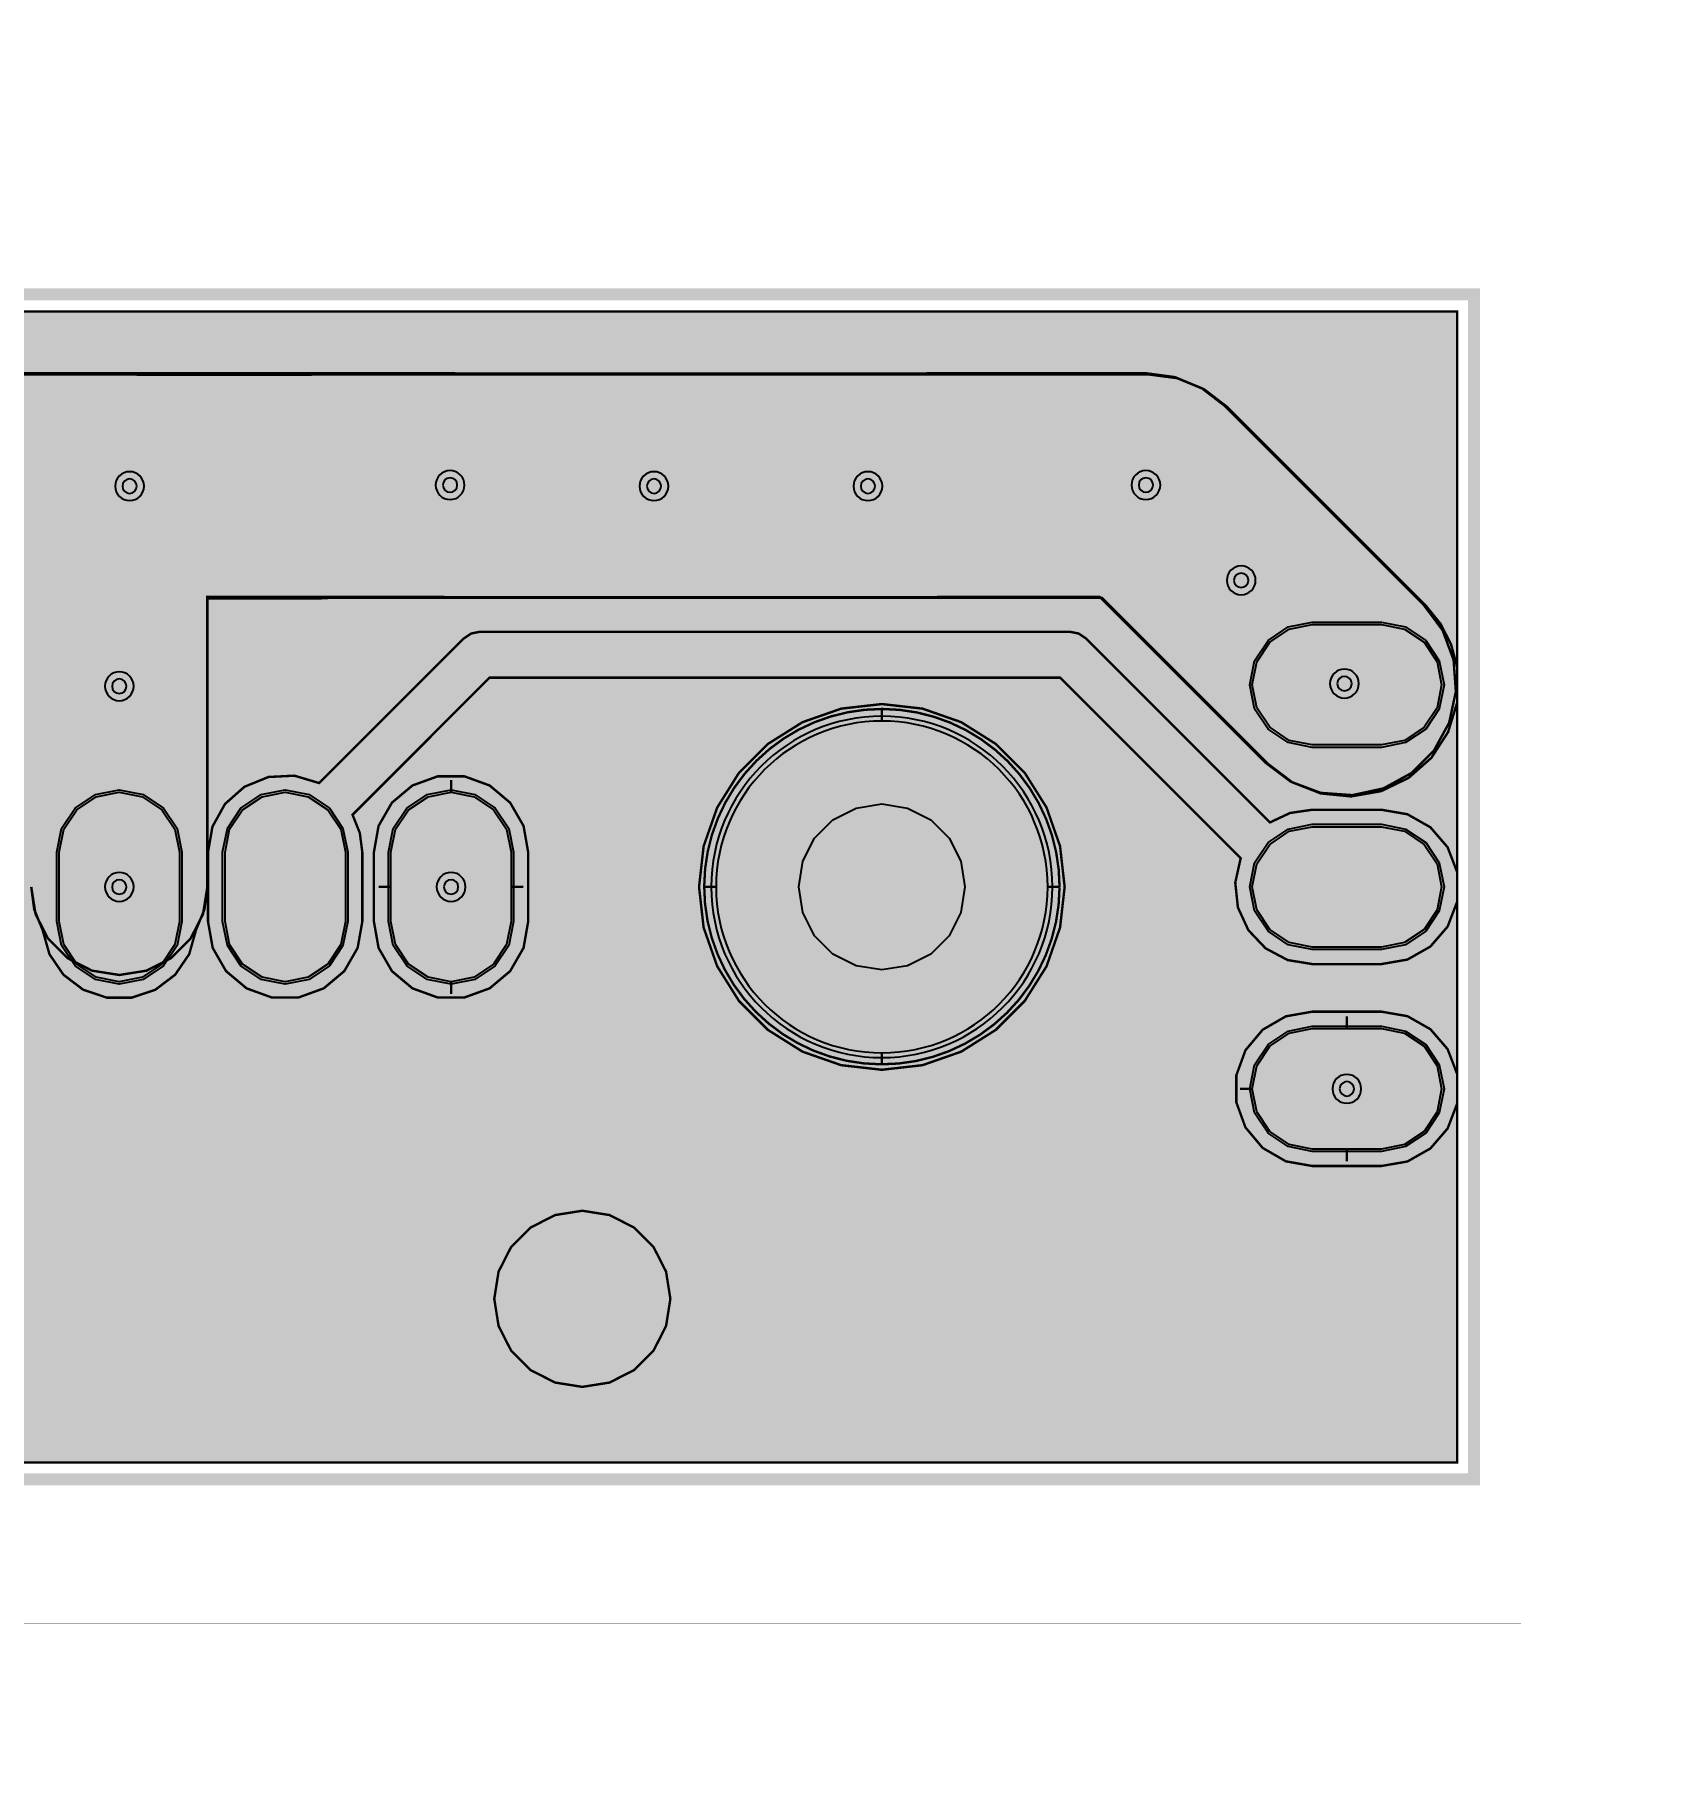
# Model space of a CAD drawing. Header units: millimetres. Extents: x -5 to 304, y -6 to 30.
# Drawn here: x 269.62 to 303.66, y -5.97 to 30.48 of the extents above; entities that cross this region are included whole.
import ezdxf

# ---------------------------------------------------------------- set-up
doc = ezdxf.new("R2010")
doc.units = ezdxf.units.MM
doc.header["$MEASUREMENT"] = 0
for name, color, linetype, true_color in [('Board-Outline-Layer', 7, 'Continuous', 0xff00ff), ('Bottom-Layer', 7, 'Continuous', 0x0000ff), ('Bottom-Paste-Mask-Layer', 7, 'Continuous', 0x800000), ('Bottom-Solder-Mask-Layer', 7, 'Continuous', 0xaa00ff), ('Document-Layer', 7, 'Continuous', 0xffffff), ('Hole-Layer', 7, 'Continuous', 0x222222), ('Mechanical-Layer', 7, 'Continuous', 0xf022f0), ('Multi-Layer', 7, 'Continuous', 0xc0c0c0), ('Top-Layer', 7, 'Continuous', 0xff0000), ('Top-Paste-Mask-Layer', 7, 'Continuous', 0x808080), ('Top-Solder-Mask-Layer', 7, 'Continuous', 0x800080)]:
    doc.layers.add(name, color=color, linetype=linetype, true_color=true_color)

msp = doc.modelspace()

# ---------------------------------------------------------------- hatches: boundary and pattern name
at = {"layer": 'Bottom-Layer'}
for points in [[(299.642, 24.642), (299.642, 0.358), (0.358, 0.358), (0.358, 24.642)], [(170.023, 11.096), (170.486, 10.758), (171.03, 10.577), (171.603, 10.571), (172.151, 10.739), (172.621, 11.066), (172.969, 11.522), (173.162, 12.061), (173.181, 12.634), (173.181, 18.62), (194.611, 18.62), (194.611, 16.637), (194.702, 16.063), (194.966, 15.545), (195.377, 15.134), (195.895, 14.87), (196.469, 14.779), (197.044, 14.87), (197.562, 15.134), (197.973, 15.545), (198.237, 16.063), (198.328, 16.637), (198.328, 18.62), (201.469, 18.62), (201.469, 16.637), (201.56, 16.063), (201.824, 15.545), (202.235, 15.134), (202.753, 14.87), (203.327, 14.779), (203.902, 14.87), (204.42, 15.134), (204.831, 15.545), (205.095, 16.063), (205.186, 16.637), (205.186, 18.62), (226.519, 18.62), (226.519, 12.5), (226.61, 11.926), (226.874, 11.408), (227.285, 10.997), (227.803, 10.733), (228.377, 10.642), (228.952, 10.733), (229.47, 10.997), (229.881, 11.408), (230.145, 11.926), (230.236, 12.5), (230.236, 18.62), (269.547, 18.62), (269.547, 12.5), (269.638, 11.926), (269.902, 11.408), (270.313, 10.997), (270.831, 10.733), (271.406, 10.642), (271.98, 10.733), (272.498, 10.997), (272.909, 11.408), (273.173, 11.926), (273.264, 12.5), (273.264, 18.62), (278.196, 18.62), (278.296, 18.614), (278.395, 18.612), (288.538, 18.612), (288.638, 18.614), (288.738, 18.62), (292.097, 18.62), (295.597, 15.121), (296.134, 14.719), (296.763, 14.484), (297.432, 14.436), (298.088, 14.579), (298.677, 14.901), (299.152, 15.375), (299.474, 15.964), (299.616, 16.62), (299.568, 17.29), (299.334, 17.919), (298.932, 18.456), (294.742, 22.646), (294.253, 23.021), (293.684, 23.256), (293.074, 23.337), (288.547, 23.337), (288.447, 23.335), (288.348, 23.328), (278.586, 23.328), (278.487, 23.335), (278.387, 23.337), (17.308, 23.337), (17.126, 23.358), (16.943, 23.365), (7.739, 23.365), (7.129, 23.285), (6.56, 23.049), (6.072, 22.674), (1.678, 18.281), (1.276, 17.744), (1.041, 17.115), (0.993, 16.445), (1.136, 15.789), (1.458, 15.2), (1.932, 14.726), (2.521, 14.404), (3.177, 14.261), (3.847, 14.309), (4.476, 14.544), (5.013, 14.946), (8.716, 18.649), (16.87, 18.649), (17.052, 18.628), (17.236, 18.62), (26.59, 18.62), (26.59, 12.218), (26.681, 11.644), (26.945, 11.126), (27.356, 10.715), (27.874, 10.451), (28.448, 10.36), (29.022, 10.451), (29.54, 10.715), (29.951, 11.126), (30.215, 11.644), (30.306, 12.218), (30.306, 18.62), (69.643, 18.62), (69.643, 12.41), (69.734, 11.835), (69.998, 11.317), (70.409, 10.906), (70.927, 10.642), (71.501, 10.551), (72.075, 10.642), (72.593, 10.906), (73.004, 11.317), (73.268, 11.835), (73.359, 12.41), (73.359, 18.62), (94.789, 18.62), (94.789, 16.51), (94.88, 15.936), (95.144, 15.418), (95.555, 15.007), (96.073, 14.743), (96.647, 14.652), (97.221, 14.743), (97.739, 15.007), (98.15, 15.418), (98.414, 15.936), (98.505, 16.51), (98.505, 18.62), (101.774, 18.62), (101.774, 16.51), (101.865, 15.936), (102.129, 15.418), (102.54, 15.007), (103.058, 14.743), (103.632, 14.652), (104.206, 14.743), (104.724, 15.007), (105.135, 15.418), (105.399, 15.936), (105.49, 16.51), (105.49, 18.62), (126.748, 18.62), (126.748, 12.5), (126.839, 11.926), (127.103, 11.408), (127.514, 10.997), (128.032, 10.733), (128.606, 10.642), (129.18, 10.733), (129.698, 10.997), (130.11, 11.408), (130.373, 11.926), (130.464, 12.5), (130.464, 18.62), (169.465, 18.62), (169.465, 12.423), (169.529, 11.942), (169.714, 11.494), (170.009, 11.109)], [(283.642, 12.5), (283.739, 11.642), (284.025, 10.826), (284.484, 10.095), (285.095, 9.484), (285.827, 9.024), (286.642, 8.739), (287.501, 8.642), (288.359, 8.739), (289.175, 9.024), (289.906, 9.484), (290.517, 10.095), (290.977, 10.826), (291.262, 11.642), (291.359, 12.5), (291.262, 13.359), (290.977, 14.174), (290.517, 14.906), (289.906, 15.516), (289.175, 15.976), (288.359, 16.261), (287.501, 16.358), (286.642, 16.261), (285.827, 15.976), (285.095, 15.516), (284.484, 14.906), (284.025, 14.174), (283.739, 13.359)], [(284.001, 12.5, 1), (291.001, 12.5, 1)], [(279.32, 3.81), (279.411, 3.236), (279.675, 2.718), (280.086, 2.307), (280.604, 2.043), (281.179, 1.952), (281.753, 2.043), (282.271, 2.307), (282.682, 2.718), (282.946, 3.236), (283.037, 3.81), (282.946, 4.384), (282.682, 4.902), (282.271, 5.313), (281.753, 5.577), (281.179, 5.668), (280.604, 5.577), (280.086, 5.313), (279.675, 4.902), (279.411, 4.384)]]:
    msp.add_hatch(color=256, dxfattribs=at).paths.add_polyline_path(points)
at = {"layer": 'Bottom-Paste-Mask-Layer'}
msp.add_hatch(color=256, dxfattribs=at).paths.add_polyline_path([(284.001, 12.5, 1), (291.001, 12.5, 1)])
at = {"layer": 'Bottom-Solder-Mask-Layer'}
msp.add_hatch(color=256, dxfattribs=at).paths.add_polyline_path([(283.899, 12.5, 1), (291.102, 12.5, 1)])
at = {"layer": 'Hole-Layer'}
msp.add_hatch(color=256, dxfattribs=at).paths.add_polyline_path([(287.498, 10.75), (286.957, 10.836), (286.469, 11.084), (286.082, 11.471), (285.834, 11.959), (285.748, 12.5), (285.834, 13.041), (286.082, 13.529), (286.469, 13.916), (286.957, 14.164), (287.498, 14.25), (287.503, 14.25), (288.044, 14.164), (288.532, 13.916), (288.919, 13.529), (289.167, 13.041), (289.253, 12.5), (289.167, 11.959), (288.919, 11.471), (288.532, 11.084), (288.044, 10.836), (287.503, 10.75)])
at = {"layer": 'Multi-Layer'}
for points in [[(284.001, 12.5, 1), (291.001, 12.5, 1)], [(284.001, 12.5, 1), (291.001, 12.5, 1)], [(284.001, 12.5, 1), (291.001, 12.5, 1)], [(279.679, 3.81, 1), (282.679, 3.81, 1)]]:
    msp.add_hatch(color=256, dxfattribs=at).paths.add_polyline_path(points)
at = {"layer": 'Top-Layer'}
for points in [[(299.642, 12.183), (299.642, 8.557), (299.442, 9.077), (299.079, 9.498), (298.594, 9.773), (298.045, 9.868), (296.585, 9.868), (296.029, 9.77), (295.539, 9.487), (295.175, 9.054), (294.982, 8.523), (294.982, 7.957), (295.175, 7.426), (295.539, 6.993), (296.029, 6.71), (296.585, 6.612), (298.045, 6.612), (298.594, 6.707), (299.079, 6.982), (299.442, 7.403), (299.642, 7.923), (299.642, 0.358), (0.358, 0.358), (0.358, 24.642), (299.642, 24.642), (299.642, 17.147), (299.514, 17.618), (299.291, 18.053), (298.983, 18.433), (294.793, 22.623), (294.305, 22.997), (293.736, 23.233), (293.125, 23.313), (275.617, 23.313), (275.513, 23.311), (275.408, 23.304), (271.832, 23.304), (271.728, 23.311), (271.624, 23.313), (171.577, 23.313), (171.444, 23.309), (171.311, 23.298), (171.192, 23.307), (171.072, 23.31), (120.475, 23.31), (120.416, 23.312), (120.357, 23.313), (17.287, 23.313), (17.22, 23.312), (17.153, 23.309), (17.085, 23.312), (17.018, 23.313), (7.635, 23.313), (7.025, 23.233), (6.456, 22.997), (5.968, 22.623), (1.603, 18.258), (1.2, 17.72), (0.966, 17.091), (0.918, 16.422), (1.061, 15.766), (1.382, 15.177), (1.857, 14.702), (2.446, 14.381), (3.102, 14.238), (3.771, 14.286), (4.4, 14.52), (4.937, 14.923), (8.612, 18.597), (17.018, 18.597), (17.085, 18.598), (17.153, 18.601), (17.22, 18.598), (17.287, 18.597), (26.596, 18.597), (26.596, 13.316), (26.473, 13.856), (26.177, 14.323), (25.741, 14.664), (25.217, 14.839), (22.187, 17.869), (22.03, 17.974), (21.844, 18.011), (9.779, 18.011), (9.593, 17.974), (9.436, 17.869), (5.184, 13.617), (4.841, 13.894), (4.437, 14.069), (4, 14.128), (2.54, 14.128), (1.983, 14.03), (1.493, 13.747), (1.13, 13.314), (0.937, 12.783), (0.937, 12.217), (1.13, 11.686), (1.493, 11.253), (1.983, 10.97), (2.54, 10.872), (4, 10.872), (4.537, 10.963), (5.014, 11.226), (5.378, 11.632), (5.587, 12.135), (5.618, 12.679), (9.98, 17.041), (21.643, 17.041), (24.086, 14.598), (23.689, 14.234), (23.431, 13.761), (23.342, 13.23), (23.342, 11.77), (23.44, 11.213), (23.723, 10.723), (24.156, 10.36), (24.687, 10.167), (25.253, 10.167), (25.784, 10.36), (26.217, 10.723), (26.5, 11.213), (26.598, 11.77), (26.598, 12.083), (26.724, 11.497), (27.029, 10.982), (27.331, 10.591), (27.736, 10.309), (28.207, 10.161), (28.701, 10.161), (29.172, 10.309), (29.577, 10.591), (29.879, 10.982), (30.115, 11.342), (30.262, 11.747), (30.312, 12.175), (30.312, 18.597), (69.687, 18.597), (69.687, 12.5), (69.748, 12.027), (69.927, 11.586), (70.07, 11.081), (70.366, 10.647), (70.785, 10.33), (71.283, 10.163), (71.808, 10.163), (72.305, 10.33), (72.724, 10.647), (73.02, 11.081), (73.163, 11.586), (73.342, 12.027), (73.403, 12.5), (73.403, 18.597), (94.81, 18.597), (94.81, 17.764), (94.495, 17.345), (94.33, 16.848), (94.331, 16.324), (94.499, 15.827), (94.816, 15.41), (95.249, 15.115), (95.753, 14.972), (96.195, 14.793), (96.668, 14.732), (97.14, 14.793), (97.582, 14.972), (98.086, 15.115), (98.519, 15.41), (98.836, 15.827), (99.004, 16.324), (99.005, 16.848), (98.84, 17.345), (98.526, 17.764), (98.526, 18.597), (101.651, 18.597), (101.651, 17.764), (101.336, 17.345), (101.171, 16.848), (101.172, 16.324), (101.34, 15.827), (101.657, 15.41), (102.09, 15.115), (102.594, 14.972), (103.036, 14.793), (103.509, 14.732), (103.981, 14.793), (104.423, 14.972), (104.927, 15.115), (105.36, 15.41), (105.677, 15.827), (105.845, 16.324), (105.846, 16.848), (105.681, 17.345), (105.367, 17.764), (105.367, 18.597), (120.242, 18.597), (120.301, 18.595), (120.36, 18.594), (126.748, 18.594), (126.748, 13.316), (126.631, 13.841), (126.35, 14.299), (125.935, 14.641), (125.431, 14.829), (122.39, 17.869), (122.233, 17.974), (122.047, 18.011), (110.49, 18.011), (110.305, 17.974), (110.147, 17.869), (105.627, 13.349), (105.264, 13.765), (104.782, 14.035), (104.238, 14.128), (102.778, 14.128), (102.271, 14.047), (101.814, 13.812), (101.453, 13.446), (101.224, 12.985), (98.951, 12.985), (98.723, 13.446), (98.362, 13.812), (97.905, 14.047), (97.397, 14.128), (95.937, 14.128), (95.446, 14.052), (95, 13.831), (94.642, 13.486), (90.259, 17.869), (90.102, 17.974), (89.916, 18.011), (78.105, 18.011), (77.92, 17.974), (77.762, 17.869), (74.718, 14.825), (74.202, 14.622), (73.784, 14.259), (73.512, 13.776), (73.418, 13.23), (73.418, 11.77), (73.516, 11.213), (73.799, 10.723), (74.232, 10.36), (74.763, 10.167), (75.329, 10.167), (75.86, 10.36), (76.293, 10.723), (76.576, 11.213), (76.674, 11.77), (76.674, 13.23), (76.58, 13.777), (76.307, 14.26), (75.889, 14.623), (78.306, 17.041), (89.715, 17.041), (94.31, 12.446), (94.403, 11.956), (94.639, 11.517), (94.998, 11.17), (95.444, 10.948), (95.937, 10.872), (97.397, 10.872), (97.905, 10.953), (98.362, 11.188), (98.723, 11.555), (98.951, 12.015), (101.224, 12.015), (101.453, 11.555), (101.814, 11.188), (102.271, 10.953), (102.778, 10.872), (104.238, 10.872), (104.787, 10.967), (105.272, 11.242), (105.636, 11.665), (105.836, 12.185), (110.691, 17.041), (121.846, 17.041), (124.27, 14.617), (123.856, 14.254), (123.587, 13.773), (123.494, 13.23), (123.494, 11.77), (123.592, 11.213), (123.875, 10.723), (124.308, 10.36), (124.84, 10.167), (125.405, 10.167), (125.936, 10.36), (126.369, 10.723), (126.652, 11.213), (126.75, 11.77), (126.75, 12.408), (126.821, 11.983), (126.989, 11.586), (127.131, 11.081), (127.427, 10.647), (127.846, 10.33), (128.344, 10.163), (128.869, 10.163), (129.366, 10.33), (129.785, 10.647), (130.081, 11.081), (130.224, 11.586), (130.403, 12.027), (130.464, 12.5), (130.464, 18.594), (169.465, 18.594), (169.465, 16.595), (169.46, 16.514), (169.458, 16.433), (169.458, 12.5), (169.519, 12.027), (169.699, 11.586), (169.841, 11.081), (170.137, 10.647), (170.556, 10.33), (171.054, 10.163), (171.579, 10.163), (172.077, 10.33), (172.495, 10.647), (172.791, 11.081), (172.934, 11.586), (173.113, 12.027), (173.174, 12.5), (173.174, 16.279), (173.18, 16.359), (173.181, 16.44), (173.181, 18.597), (194.687, 18.597), (194.687, 17.843), (194.333, 17.434), (194.134, 16.931), (194.11, 16.391), (194.264, 15.873), (194.58, 15.433), (195.022, 15.122), (195.542, 14.972), (195.983, 14.793), (196.456, 14.732), (196.928, 14.793), (197.37, 14.972), (197.858, 15.107), (198.281, 15.385), (198.598, 15.779), (198.778, 16.251), (198.805, 16.757), (198.676, 17.246), (198.403, 17.672), (198.403, 18.597), (201.439, 18.597), (201.439, 17.764), (201.124, 17.345), (200.959, 16.848), (200.961, 16.324), (201.129, 15.827), (201.445, 15.41), (201.878, 15.115), (202.383, 14.972), (202.824, 14.793), (203.297, 14.732), (203.77, 14.793), (204.211, 14.972), (204.715, 15.115), (205.148, 15.41), (205.465, 15.827), (205.633, 16.324), (205.635, 16.848), (205.469, 17.345), (205.155, 17.764), (205.155, 18.597), (226.519, 18.597), (226.519, 13.316), (226.416, 13.808), (226.167, 14.244), (225.797, 14.584), (225.342, 14.795), (224.843, 14.857), (221.831, 17.869), (221.674, 17.974), (221.488, 18.011), (210.439, 18.011), (210.254, 17.974), (210.096, 17.869), (205.473, 13.246), (205.218, 13.61), (204.874, 13.89), (204.466, 14.068), (204.026, 14.128), (202.566, 14.128), (202.059, 14.047), (201.602, 13.812), (201.241, 13.446), (201.012, 12.985), (198.74, 12.985), (198.511, 13.446), (198.15, 13.812), (197.693, 14.047), (197.185, 14.128), (195.725, 14.128), (195.184, 14.035), (194.704, 13.768), (194.34, 13.356), (189.827, 17.869), (189.67, 17.974), (189.484, 18.011), (178.054, 18.011), (177.869, 17.974), (177.711, 17.869), (174.696, 14.854), (174.223, 14.746), (173.802, 14.503), (173.472, 14.147), (173.262, 13.71), (173.189, 13.23), (173.189, 11.77), (173.287, 11.213), (173.57, 10.723), (174.003, 10.36), (174.535, 10.167), (175.1, 10.167), (175.631, 10.36), (176.065, 10.723), (176.347, 11.213), (176.445, 11.77), (176.445, 13.23), (176.365, 13.736), (176.131, 14.192), (175.767, 14.553), (178.255, 17.041), (189.283, 17.041), (194.125, 12.199), (194.322, 11.674), (194.686, 11.247), (195.173, 10.968), (195.725, 10.872), (197.185, 10.872), (197.693, 10.953), (198.15, 11.188), (198.511, 11.555), (198.74, 12.015), (201.012, 12.015), (201.241, 11.555), (201.602, 11.188), (202.059, 10.953), (202.566, 10.872), (204.026, 10.872), (204.542, 10.956), (205.005, 11.199), (205.367, 11.576), (205.591, 12.048), (205.679, 12.094), (205.756, 12.157), (210.64, 17.041), (221.287, 17.041), (223.849, 14.479), (223.534, 14.126), (223.334, 13.698), (223.265, 13.23), (223.265, 11.77), (223.363, 11.213), (223.646, 10.723), (224.079, 10.36), (224.611, 10.167), (225.176, 10.167), (225.708, 10.36), (226.141, 10.723), (226.423, 11.213), (226.522, 11.77), (226.522, 12.408), (226.593, 11.983), (226.76, 11.586), (226.902, 11.081), (227.199, 10.647), (227.617, 10.33), (228.115, 10.163), (228.64, 10.163), (229.138, 10.33), (229.556, 10.647), (229.852, 11.081), (229.995, 11.586), (230.174, 12.027), (230.236, 12.5), (230.236, 18.597), (269.547, 18.597), (269.547, 12.5), (269.609, 12.027), (269.788, 11.586), (269.931, 11.081), (270.227, 10.647), (270.645, 10.33), (271.143, 10.163), (271.668, 10.163), (272.166, 10.33), (272.584, 10.647), (272.881, 11.081), (273.023, 11.586), (273.203, 12.027), (273.264, 12.5), (273.264, 18.588), (275.617, 18.588), (275.722, 18.59), (275.826, 18.597), (292.149, 18.597), (295.648, 15.098), (296.162, 14.708), (296.762, 14.473), (297.403, 14.409), (298.038, 14.52), (298.619, 14.8), (299.102, 15.226), (299.452, 15.767), (299.642, 16.383), (299.642, 12.817), (299.442, 13.337), (299.079, 13.758), (298.594, 14.033), (298.045, 14.128), (296.585, 14.128), (296.118, 14.06), (295.691, 13.86), (291.809, 17.742), (291.651, 17.847), (291.466, 17.884), (279.02, 17.884), (278.834, 17.847), (278.677, 17.742), (275.625, 14.691), (275.1, 14.847), (274.553, 14.819), (274.046, 14.612), (273.636, 14.249), (273.371, 13.77), (273.278, 13.23), (273.278, 11.77), (273.377, 11.213), (273.659, 10.723), (274.092, 10.36), (274.624, 10.167), (275.189, 10.167), (275.721, 10.36), (276.154, 10.723), (276.436, 11.213), (276.535, 11.77), (276.535, 13.23), (276.482, 13.639), (276.329, 14.022), (279.221, 16.914), (291.265, 16.914), (295.074, 13.105), (294.96, 12.59), (295.016, 12.066), (295.237, 11.587), (295.6, 11.204), (296.065, 10.957), (296.585, 10.872), (298.045, 10.872), (298.594, 10.967), (299.079, 11.242), (299.442, 11.663)], [(296.585, 15.495), (296.099, 15.592), (295.687, 15.867), (295.412, 16.279), (295.315, 16.765), (295.412, 17.251), (295.687, 17.663), (296.099, 17.938), (296.585, 18.035), (298.045, 18.035), (298.531, 17.938), (298.944, 17.663), (299.219, 17.251), (299.315, 16.765), (299.219, 16.279), (298.944, 15.867), (298.531, 15.592), (298.045, 15.495)], [(283.642, 12.5), (283.739, 11.642), (284.025, 10.826), (284.484, 10.095), (285.095, 9.484), (285.827, 9.024), (286.642, 8.739), (287.501, 8.642), (288.359, 8.739), (289.175, 9.024), (289.906, 9.484), (290.517, 10.095), (290.977, 10.826), (291.262, 11.642), (291.359, 12.5), (291.262, 13.359), (290.977, 14.174), (290.517, 14.906), (289.906, 15.516), (289.175, 15.976), (288.359, 16.261), (287.501, 16.358), (286.642, 16.261), (285.827, 15.976), (285.095, 15.516), (284.484, 14.906), (284.025, 14.174), (283.739, 13.359)], [(284.001, 12.5, 1), (291.001, 12.5, 1)], [(276.779, 13.23), (276.779, 11.77), (276.878, 11.213), (277.16, 10.723), (277.593, 10.36), (278.125, 10.167), (278.69, 10.167), (279.222, 10.36), (279.655, 10.723), (279.938, 11.213), (280.036, 11.77), (280.036, 13.23), (279.938, 13.787), (279.655, 14.277), (279.222, 14.64), (278.69, 14.833), (278.125, 14.833), (277.593, 14.64), (277.16, 14.277), (276.878, 13.787)], [(272.676, 11.77), (272.579, 11.284), (272.304, 10.872), (271.892, 10.597), (271.406, 10.5), (270.92, 10.597), (270.508, 10.872), (270.232, 11.284), (270.136, 11.77), (270.136, 13.23), (270.232, 13.716), (270.508, 14.128), (270.92, 14.403), (271.406, 14.5), (271.892, 14.403), (272.304, 14.128), (272.579, 13.716), (272.676, 13.23)], [(276.177, 11.77), (276.08, 11.284), (275.805, 10.872), (275.393, 10.597), (274.907, 10.5), (274.421, 10.597), (274.009, 10.872), (273.733, 11.284), (273.637, 11.77), (273.637, 13.23), (273.733, 13.716), (274.009, 14.128), (274.421, 14.403), (274.907, 14.5), (275.393, 14.403), (275.805, 14.128), (276.08, 13.716), (276.177, 13.23)], [(279.678, 11.77), (279.581, 11.284), (279.306, 10.872), (278.894, 10.597), (278.408, 10.5), (277.922, 10.597), (277.51, 10.872), (277.234, 11.284), (277.138, 11.77), (277.138, 13.23), (277.234, 13.716), (277.51, 14.128), (277.922, 14.403), (278.408, 14.5), (278.894, 14.403), (279.306, 14.128), (279.581, 13.716), (279.678, 13.23)], [(296.585, 11.23), (296.099, 11.327), (295.687, 11.602), (295.412, 12.014), (295.315, 12.5), (295.412, 12.986), (295.687, 13.398), (296.099, 13.673), (296.585, 13.77), (298.045, 13.77), (298.531, 13.673), (298.944, 13.398), (299.219, 12.986), (299.315, 12.5), (299.219, 12.014), (298.944, 11.602), (298.531, 11.327), (298.045, 11.23)], [(296.585, 6.97), (296.099, 7.067), (295.687, 7.342), (295.412, 7.754), (295.315, 8.24), (295.412, 8.726), (295.687, 9.138), (296.099, 9.413), (296.585, 9.51), (298.045, 9.51), (298.531, 9.413), (298.944, 9.138), (299.219, 8.726), (299.315, 8.24), (299.219, 7.754), (298.944, 7.342), (298.531, 7.067), (298.045, 6.97)], [(279.32, 3.81), (279.411, 3.236), (279.675, 2.718), (280.086, 2.307), (280.604, 2.043), (281.179, 1.952), (281.753, 2.043), (282.271, 2.307), (282.682, 2.718), (282.946, 3.236), (283.037, 3.81), (282.946, 4.384), (282.682, 4.902), (282.271, 5.313), (281.753, 5.577), (281.179, 5.668), (280.604, 5.577), (280.086, 5.313), (279.675, 4.902), (279.411, 4.384)]]:
    msp.add_hatch(color=256, dxfattribs=at).paths.add_polyline_path(points)
at = {"layer": 'Top-Paste-Mask-Layer'}
for points in [[(296.585, 15.495), (296.099, 15.592), (295.687, 15.867), (295.412, 16.279), (295.315, 16.765), (295.412, 17.251), (295.687, 17.663), (296.099, 17.938), (296.585, 18.035), (298.045, 18.035), (298.531, 17.938), (298.944, 17.663), (299.219, 17.251), (299.315, 16.765), (299.219, 16.279), (298.944, 15.867), (298.531, 15.592), (298.045, 15.495)], [(284.001, 12.5, 1), (291.001, 12.5, 1)], [(272.676, 11.77), (272.579, 11.284), (272.304, 10.872), (271.892, 10.597), (271.406, 10.5), (270.92, 10.597), (270.508, 10.872), (270.232, 11.284), (270.136, 11.77), (270.136, 13.23), (270.232, 13.716), (270.508, 14.128), (270.92, 14.403), (271.406, 14.5), (271.892, 14.403), (272.304, 14.128), (272.579, 13.716), (272.676, 13.23)], [(276.177, 11.77), (276.08, 11.284), (275.805, 10.872), (275.393, 10.597), (274.907, 10.5), (274.421, 10.597), (274.009, 10.872), (273.733, 11.284), (273.637, 11.77), (273.637, 13.23), (273.733, 13.716), (274.009, 14.128), (274.421, 14.403), (274.907, 14.5), (275.393, 14.403), (275.805, 14.128), (276.08, 13.716), (276.177, 13.23)], [(279.678, 11.77), (279.581, 11.284), (279.306, 10.872), (278.894, 10.597), (278.408, 10.5), (277.922, 10.597), (277.51, 10.872), (277.234, 11.284), (277.138, 11.77), (277.138, 13.23), (277.234, 13.716), (277.51, 14.128), (277.922, 14.403), (278.408, 14.5), (278.894, 14.403), (279.306, 14.128), (279.581, 13.716), (279.678, 13.23)], [(296.585, 11.23), (296.099, 11.327), (295.687, 11.602), (295.412, 12.014), (295.315, 12.5), (295.412, 12.986), (295.687, 13.398), (296.099, 13.673), (296.585, 13.77), (298.045, 13.77), (298.531, 13.673), (298.944, 13.398), (299.219, 12.986), (299.315, 12.5), (299.219, 12.014), (298.944, 11.602), (298.531, 11.327), (298.045, 11.23)], [(296.585, 6.97), (296.099, 7.067), (295.687, 7.342), (295.412, 7.754), (295.315, 8.24), (295.412, 8.726), (295.687, 9.138), (296.099, 9.413), (296.585, 9.51), (298.045, 9.51), (298.531, 9.413), (298.944, 9.138), (299.219, 8.726), (299.315, 8.24), (299.219, 7.754), (298.944, 7.342), (298.531, 7.067), (298.045, 6.97)]]:
    msp.add_hatch(color=256, dxfattribs=at).paths.add_polyline_path(points)
at = {"layer": 'Top-Solder-Mask-Layer'}
for points in [[(296.585, 15.444), (296.08, 15.545), (295.652, 15.831), (295.365, 16.26), (295.265, 16.765), (295.365, 17.27), (295.652, 17.699), (296.08, 17.985), (296.585, 18.086), (298.045, 18.086), (298.551, 17.985), (298.979, 17.699), (299.266, 17.27), (299.366, 16.765), (299.266, 16.26), (298.979, 15.831), (298.551, 15.545), (298.045, 15.444)], [(283.899, 12.5, 1), (291.102, 12.5, 1)], [(272.726, 11.77), (272.626, 11.265), (272.339, 10.836), (271.911, 10.55), (271.406, 10.449), (270.9, 10.55), (270.472, 10.836), (270.185, 11.265), (270.085, 11.77), (270.085, 13.23), (270.185, 13.735), (270.472, 14.164), (270.9, 14.45), (271.406, 14.551), (271.911, 14.45), (272.339, 14.164), (272.626, 13.735), (272.726, 13.23)], [(276.227, 11.77), (276.127, 11.265), (275.84, 10.836), (275.412, 10.55), (274.907, 10.449), (274.401, 10.55), (273.973, 10.836), (273.686, 11.265), (273.586, 11.77), (273.586, 13.23), (273.686, 13.735), (273.973, 14.164), (274.401, 14.45), (274.907, 14.551), (275.412, 14.45), (275.84, 14.164), (276.127, 13.735), (276.227, 13.23)], [(279.728, 11.77), (279.628, 11.265), (279.342, 10.836), (278.913, 10.55), (278.408, 10.449), (277.902, 10.55), (277.474, 10.836), (277.187, 11.265), (277.087, 11.77), (277.087, 13.23), (277.187, 13.735), (277.474, 14.164), (277.902, 14.45), (278.408, 14.551), (278.913, 14.45), (279.342, 14.164), (279.628, 13.735), (279.728, 13.23)], [(296.585, 11.179), (296.08, 11.28), (295.652, 11.566), (295.365, 11.995), (295.265, 12.5), (295.365, 13.005), (295.652, 13.434), (296.08, 13.72), (296.585, 13.821), (298.045, 13.821), (298.551, 13.72), (298.979, 13.434), (299.266, 13.005), (299.366, 12.5), (299.266, 11.995), (298.979, 11.566), (298.551, 11.28), (298.045, 11.179)], [(296.585, 6.919), (296.08, 7.02), (295.652, 7.306), (295.365, 7.735), (295.265, 8.24), (295.365, 8.745), (295.652, 9.174), (296.08, 9.46), (296.585, 9.561), (298.045, 9.561), (298.551, 9.46), (298.979, 9.174), (299.266, 8.745), (299.366, 8.24), (299.266, 7.735), (298.979, 7.306), (298.551, 7.02), (298.045, 6.919)]]:
    msp.add_hatch(color=256, dxfattribs=at).paths.add_polyline_path(points)

# ---------------------------------------------------------------- linework, layer by layer
at = {"layer": 'Board-Outline-Layer', "const_width": 0.254}
msp.add_lwpolyline([(0, 0), (0, 25), (300.001, 25), (300.001, 0)], close=True, dxfattribs=at)
at = {"layer": 'Bottom-Layer'}
for points, const_width in [([(-3.048, -3.048), (-3.048, 26.543), (300.991, 26.543), (300.991, -3.048)], 0.00508), ([(299.642, 24.642), (299.642, 0.358), (0.358, 0.358), (0.358, 24.642)], 0.0508), ([(283.642, 12.5), (283.739, 11.642), (284.025, 10.826), (284.484, 10.095), (285.095, 9.484), (285.827, 9.024), (286.642, 8.739), (287.501, 8.642), (288.359, 8.739), (289.175, 9.024), (289.906, 9.484), (290.517, 10.095), (290.977, 10.826), (291.262, 11.642), (291.359, 12.5), (291.262, 13.359), (290.977, 14.174), (290.517, 14.906), (289.906, 15.516), (289.175, 15.976), (288.359, 16.261), (287.501, 16.358), (286.642, 16.261), (285.827, 15.976), (285.095, 15.516), (284.484, 14.906), (284.025, 14.174), (283.739, 13.359)], 0.0508), ([(279.32, 3.81), (279.411, 3.236), (279.675, 2.718), (280.086, 2.307), (280.604, 2.043), (281.179, 1.952), (281.753, 2.043), (282.271, 2.307), (282.682, 2.718), (282.946, 3.236), (283.037, 3.81), (282.946, 4.384), (282.682, 4.902), (282.271, 5.313), (281.753, 5.577), (281.179, 5.668), (280.604, 5.577), (280.086, 5.313), (279.675, 4.902), (279.411, 4.384)], 0.0508)]:
    msp.add_lwpolyline(points, close=True, dxfattribs=dict(at, const_width=const_width))
for points, const_width in [([(269.547, 12.5), (269.638, 11.926), (269.902, 11.408), (270.313, 10.997), (270.831, 10.733), (271.406, 10.642), (271.98, 10.733), (272.498, 10.997), (272.909, 11.408), (273.173, 11.926), (273.264, 12.5), (273.264, 18.62), (278.196, 18.62), (278.296, 18.614), (278.395, 18.612), (288.538, 18.612), (288.638, 18.614), (288.738, 18.62), (292.097, 18.62), (295.597, 15.121), (296.134, 14.719), (296.763, 14.484), (297.432, 14.436), (298.088, 14.579), (298.677, 14.901), (299.152, 15.375), (299.474, 15.964), (299.616, 16.62), (299.568, 17.29), (299.334, 17.919), (298.932, 18.456), (294.742, 22.646), (294.253, 23.021), (293.684, 23.256), (293.074, 23.337), (288.547, 23.337), (288.447, 23.335), (288.348, 23.328), (278.586, 23.328), (278.487, 23.335), (278.387, 23.337), (17.308, 23.337)], 0.0508), ([(203.334, 20.979), (278.387, 20.979)], 4), ([(278.387, 20.979), (278.395, 20.97)], 4), ([(278.395, 20.97), (288.538, 20.97)], 4), ([(288.538, 20.97), (288.547, 20.979)], 4), ([(288.547, 20.979), (293.074, 20.979)], 4), ([(293.074, 20.979), (295.085, 18.968)], 4), ([(271.406, 20.737), (271.624, 20.955)], 3), ([(271.406, 16.734), (271.406, 20.737)], 3), ([(295.085, 18.968), (297.264, 16.789)], 4), ([(271.406, 12.5), (271.406, 16.734)], 3), ([(287.501, 15.997), (287.501, 16.257)], 0.0508), ([(284.003, 12.5), (283.744, 12.5)], 0.0508), ([(290.998, 12.5), (291.257, 12.5)], 0.0508), ([(287.501, 9.003), (287.501, 8.743)], 0.0508)]:
    msp.add_lwpolyline(points, dxfattribs=dict(at, const_width=const_width))
msp.add_lwpolyline([(284.001, 12.5, 1), (291.001, 12.5, 1)], format="xyb", close=True, dxfattribs=at)
at = {"layer": 'Bottom-Paste-Mask-Layer'}
msp.add_lwpolyline([(284.001, 12.5, 1), (291.001, 12.5, 1)], format="xyb", close=True, dxfattribs=at)
at = {"layer": 'Bottom-Solder-Mask-Layer'}
msp.add_lwpolyline([(283.899, 12.5, 1), (291.102, 12.5), (291.102, 12.5, 1), (283.899, 12.5)], format="xyb", dxfattribs=at)
at = {"layer": 'Document-Layer', "const_width": 0.15}
msp.add_lwpolyline([(291.001, 12.5, 0.999), (284.001, 12.496, 0.999), (291.001, 12.491)], format="xyb", dxfattribs=at)
msp.add_lwpolyline([(291.001, 12.5, 0.999), (284.001, 12.496, 0.999), (291.001, 12.491)], format="xyb", dxfattribs=at)
at = {"layer": 'Hole-Layer'}
for points in [[(271.471, 20.955, 1), (271.776, 20.955, 1)], [(278.234, 20.979, 1), (278.539, 20.979, 1)], [(282.539, 20.955, 1), (282.844, 20.955, 1)], [(287.055, 20.955, 1), (287.36, 20.955, 1)], [(292.922, 20.979, 1), (293.227, 20.979, 1)], [(294.932, 18.968, 1), (295.237, 18.968, 1)], [(271.253, 16.734, 1), (271.558, 16.734, 1)], [(297.112, 16.789, 1), (297.417, 16.789, 1)], [(271.253, 12.5, 1), (271.558, 12.5, 1)], [(278.255, 12.5, 1), (278.56, 12.5, 1)], [(297.163, 8.24, 1), (297.468, 8.24, 1)]]:
    msp.add_lwpolyline(points, format="xyb", close=True, dxfattribs=at)
msp.add_lwpolyline([(287.498, 10.75), (286.957, 10.836), (286.469, 11.084), (286.082, 11.471), (285.834, 11.959), (285.748, 12.5), (285.834, 13.041), (286.082, 13.529), (286.469, 13.916), (286.957, 14.164), (287.498, 14.25), (287.503, 14.25), (288.044, 14.164), (288.532, 13.916), (288.919, 13.529), (289.167, 13.041), (289.253, 12.5), (289.167, 11.959), (288.919, 11.471), (288.532, 11.084), (288.044, 10.836), (287.503, 10.75)], close=True, dxfattribs=at)
at = {"layer": 'Mechanical-Layer', "const_width": 0.05}
msp.add_lwpolyline([(291.251, 12.5, 0.999), (283.751, 12.516, 0.999), (291.251, 12.491)], format="xyb", dxfattribs=at)
msp.add_lwpolyline([(291.251, 12.5, 0.999), (283.751, 12.516, 0.999), (291.251, 12.491)], format="xyb", dxfattribs=at)
at = {"layer": 'Multi-Layer'}
for points in [[(271.319, 20.955, 1), (271.929, 20.955, 1)], [(278.082, 20.979, 1), (278.692, 20.979, 1)], [(282.386, 20.955, 1), (282.996, 20.955, 1)], [(286.902, 20.955, 1), (287.512, 20.955, 1)], [(292.769, 20.979, 1), (293.379, 20.979, 1)], [(294.78, 18.968, 1), (295.39, 18.968, 1)], [(271.101, 16.734, 1), (271.711, 16.734, 1)], [(296.959, 16.789, 1), (297.569, 16.789, 1)], [(284.001, 12.5, 1), (291.001, 12.5, 1)], [(284.001, 12.5, 1), (291.001, 12.5, 1)], [(284.001, 12.5, 1), (291.001, 12.5, 1)], [(271.101, 12.5, 1), (271.711, 12.5, 1)], [(278.103, 12.5, 1), (278.713, 12.5, 1)], [(297.01, 8.24, 1), (297.62, 8.24, 1)]]:
    msp.add_lwpolyline(points, format="xyb", close=True, dxfattribs=at)
at = {"layer": 'Multi-Layer', "const_width": 0.645}
msp.add_lwpolyline([(279.679, 3.81, 1), (282.679, 3.81, 1)], format="xyb", close=True, dxfattribs=at)
at = {"layer": 'Top-Layer'}
for points, const_width in [([(-5.461, -5.969), (-5.461, 30.48), (303.658, 30.48), (303.658, -5.969)], 0.00508), ([(283.642, 12.5), (283.739, 11.642), (284.025, 10.826), (284.484, 10.095), (285.095, 9.484), (285.827, 9.024), (286.642, 8.739), (287.501, 8.642), (288.359, 8.739), (289.175, 9.024), (289.906, 9.484), (290.517, 10.095), (290.977, 10.826), (291.262, 11.642), (291.359, 12.5), (291.262, 13.359), (290.977, 14.174), (290.517, 14.906), (289.906, 15.516), (289.175, 15.976), (288.359, 16.261), (287.501, 16.358), (286.642, 16.261), (285.827, 15.976), (285.095, 15.516), (284.484, 14.906), (284.025, 14.174), (283.739, 13.359)], 0.0508), ([(276.779, 13.23), (276.779, 11.77), (276.878, 11.213), (277.16, 10.723), (277.593, 10.36), (278.125, 10.167), (278.69, 10.167), (279.222, 10.36), (279.655, 10.723), (279.938, 11.213), (280.036, 11.77), (280.036, 13.23), (279.938, 13.787), (279.655, 14.277), (279.222, 14.64), (278.69, 14.833), (278.125, 14.833), (277.593, 14.64), (277.16, 14.277), (276.878, 13.787)], 0.0508), ([(279.32, 3.81), (279.411, 3.236), (279.675, 2.718), (280.086, 2.307), (280.604, 2.043), (281.179, 1.952), (281.753, 2.043), (282.271, 2.307), (282.682, 2.718), (282.946, 3.236), (283.037, 3.81), (282.946, 4.384), (282.682, 4.902), (282.271, 5.313), (281.753, 5.577), (281.179, 5.668), (280.604, 5.577), (280.086, 5.313), (279.675, 4.902), (279.411, 4.384)], 0.0508)]:
    msp.add_lwpolyline(points, close=True, dxfattribs=dict(at, const_width=const_width))
for points, const_width in [([(0.358, 24.642), (299.642, 24.642), (299.642, 17.147), (299.514, 17.618), (299.291, 18.053), (298.983, 18.433), (294.793, 22.623), (294.305, 22.997), (293.736, 23.233), (293.125, 23.313), (275.617, 23.313), (275.513, 23.311), (275.408, 23.304), (271.832, 23.304), (271.728, 23.311), (271.624, 23.313), (171.577, 23.313), (171.444, 23.309), (171.311, 23.298), (171.192, 23.307), (171.072, 23.31), (120.475, 23.31)], 0.0508), ([(271.624, 20.955), (265.909, 20.955)], 4), ([(275.617, 20.946), (271.633, 20.946)], 4), ([(275.617, 20.955), (275.617, 20.946)], 4), ([(282.691, 20.955), (275.617, 20.955)], 4), ([(287.207, 20.955), (282.691, 20.955)], 4), ([(293.125, 20.955), (287.207, 20.955)], 4), ([(297.315, 16.765), (293.125, 20.955)], 4), ([(271.406, 20.946), (271.406, 16.734)], 3), ([(269.547, 12.5), (269.609, 12.027), (269.788, 11.586), (269.931, 11.081), (270.227, 10.647), (270.645, 10.33), (271.143, 10.163), (271.668, 10.163), (272.166, 10.33), (272.584, 10.647), (272.881, 11.081), (273.023, 11.586), (273.203, 12.027), (273.264, 12.5), (273.264, 18.588), (275.617, 18.588), (275.722, 18.59), (275.826, 18.597), (292.149, 18.597), (295.648, 15.098), (296.162, 14.708), (296.762, 14.473), (297.403, 14.409), (298.038, 14.52), (298.619, 14.8), (299.102, 15.226), (299.452, 15.767), (299.642, 16.383), (299.642, 12.817), (299.442, 13.337), (299.079, 13.758), (298.594, 14.033), (298.045, 14.128), (296.585, 14.128), (296.118, 14.06), (295.691, 13.86), (291.809, 17.742), (291.651, 17.847), (291.466, 17.884), (279.02, 17.884), (278.834, 17.847), (278.677, 17.742), (275.625, 14.691), (275.1, 14.847), (274.553, 14.819), (274.046, 14.612), (273.636, 14.249), (273.371, 13.77), (273.278, 13.23), (273.278, 11.77), (273.377, 11.213), (273.659, 10.723), (274.092, 10.36), (274.624, 10.167), (275.189, 10.167), (275.721, 10.36), (276.154, 10.723), (276.436, 11.213), (276.535, 11.77), (276.535, 13.23), (276.482, 13.639), (276.329, 14.022), (279.221, 16.914), (291.265, 16.914), (295.074, 13.105), (294.96, 12.59), (295.016, 12.066), (295.237, 11.587), (295.6, 11.204), (296.065, 10.957), (296.585, 10.872), (298.045, 10.872), (298.594, 10.967), (299.079, 11.242), (299.442, 11.663), (299.642, 12.183), (299.642, 8.557), (299.442, 9.077), (299.079, 9.498), (298.594, 9.773), (298.045, 9.868), (296.585, 9.868), (296.029, 9.77), (295.539, 9.487), (295.175, 9.054), (294.982, 8.523), (294.982, 7.957), (295.175, 7.426), (295.539, 6.993), (296.029, 6.71), (296.585, 6.612), (298.045, 6.612), (298.594, 6.707), (299.079, 6.982), (299.442, 7.403), (299.642, 7.923), (299.642, 0.358), (0.358, 0.358)], 0.0508), ([(271.406, 12.5), (271.406, 16.734)], 3), ([(274.907, 13.286), (279.02, 17.399)], 0.254), ([(279.02, 17.399), (291.466, 17.399)], 0.254), ([(291.466, 17.399), (296.365, 12.5)], 0.254), ([(287.501, 15.997), (287.501, 16.257)], 0.0508), ([(278.408, 14.497), (278.408, 14.757)], 0.0508), ([(274.907, 12.5), (274.907, 13.286)], 0.254), ([(277.14, 12.5), (276.881, 12.5)], 0.0508), ([(279.675, 12.5), (279.934, 12.5)], 0.0508), ([(284.003, 12.5), (283.744, 12.5)], 0.0508), ([(290.998, 12.5), (291.257, 12.5)], 0.0508), ([(296.365, 12.5), (297.315, 12.5)], 0.254), ([(278.408, 10.503), (278.408, 10.243)], 0.0508), ([(297.315, 9.507), (297.315, 9.767)], 0.0508), ([(287.501, 9.003), (287.501, 8.743)], 0.0508), ([(295.318, 8.24), (295.059, 8.24)], 0.0508), ([(297.315, 6.973), (297.315, 6.713)], 0.0508)]:
    msp.add_lwpolyline(points, dxfattribs=dict(at, const_width=const_width))
for points in [[(296.585, 15.495), (296.099, 15.592), (295.687, 15.867), (295.412, 16.279), (295.315, 16.765), (295.412, 17.251), (295.687, 17.663), (296.099, 17.938), (296.585, 18.035), (298.045, 18.035), (298.531, 17.938), (298.944, 17.663), (299.219, 17.251), (299.315, 16.765), (299.219, 16.279), (298.944, 15.867), (298.531, 15.592), (298.045, 15.495)], [(272.676, 11.77), (272.579, 11.284), (272.304, 10.872), (271.892, 10.597), (271.406, 10.5), (270.92, 10.597), (270.508, 10.872), (270.232, 11.284), (270.136, 11.77), (270.136, 13.23), (270.232, 13.716), (270.508, 14.128), (270.92, 14.403), (271.406, 14.5), (271.892, 14.403), (272.304, 14.128), (272.579, 13.716), (272.676, 13.23)], [(276.177, 11.77), (276.08, 11.284), (275.805, 10.872), (275.393, 10.597), (274.907, 10.5), (274.421, 10.597), (274.009, 10.872), (273.733, 11.284), (273.637, 11.77), (273.637, 13.23), (273.733, 13.716), (274.009, 14.128), (274.421, 14.403), (274.907, 14.5), (275.393, 14.403), (275.805, 14.128), (276.08, 13.716), (276.177, 13.23)], [(279.678, 11.77), (279.581, 11.284), (279.306, 10.872), (278.894, 10.597), (278.408, 10.5), (277.922, 10.597), (277.51, 10.872), (277.234, 11.284), (277.138, 11.77), (277.138, 13.23), (277.234, 13.716), (277.51, 14.128), (277.922, 14.403), (278.408, 14.5), (278.894, 14.403), (279.306, 14.128), (279.581, 13.716), (279.678, 13.23)], [(296.585, 11.23), (296.099, 11.327), (295.687, 11.602), (295.412, 12.014), (295.315, 12.5), (295.412, 12.986), (295.687, 13.398), (296.099, 13.673), (296.585, 13.77), (298.045, 13.77), (298.531, 13.673), (298.944, 13.398), (299.219, 12.986), (299.315, 12.5), (299.219, 12.014), (298.944, 11.602), (298.531, 11.327), (298.045, 11.23)], [(296.585, 6.97), (296.099, 7.067), (295.687, 7.342), (295.412, 7.754), (295.315, 8.24), (295.412, 8.726), (295.687, 9.138), (296.099, 9.413), (296.585, 9.51), (298.045, 9.51), (298.531, 9.413), (298.944, 9.138), (299.219, 8.726), (299.315, 8.24), (299.219, 7.754), (298.944, 7.342), (298.531, 7.067), (298.045, 6.97)]]:
    msp.add_lwpolyline(points, close=True, dxfattribs=at)
msp.add_lwpolyline([(284.001, 12.5, 1), (291.001, 12.5, 1)], format="xyb", close=True, dxfattribs=at)
at = {"layer": 'Top-Paste-Mask-Layer'}
for points in [[(296.585, 15.495), (296.099, 15.592), (295.687, 15.867), (295.412, 16.279), (295.315, 16.765), (295.412, 17.251), (295.687, 17.663), (296.099, 17.938), (296.585, 18.035), (298.045, 18.035), (298.531, 17.938), (298.944, 17.663), (299.219, 17.251), (299.315, 16.765), (299.219, 16.279), (298.944, 15.867), (298.531, 15.592), (298.045, 15.495)], [(272.676, 11.77), (272.579, 11.284), (272.304, 10.872), (271.892, 10.597), (271.406, 10.5), (270.92, 10.597), (270.508, 10.872), (270.232, 11.284), (270.136, 11.77), (270.136, 13.23), (270.232, 13.716), (270.508, 14.128), (270.92, 14.403), (271.406, 14.5), (271.892, 14.403), (272.304, 14.128), (272.579, 13.716), (272.676, 13.23)], [(276.177, 11.77), (276.08, 11.284), (275.805, 10.872), (275.393, 10.597), (274.907, 10.5), (274.421, 10.597), (274.009, 10.872), (273.733, 11.284), (273.637, 11.77), (273.637, 13.23), (273.733, 13.716), (274.009, 14.128), (274.421, 14.403), (274.907, 14.5), (275.393, 14.403), (275.805, 14.128), (276.08, 13.716), (276.177, 13.23)], [(279.678, 11.77), (279.581, 11.284), (279.306, 10.872), (278.894, 10.597), (278.408, 10.5), (277.922, 10.597), (277.51, 10.872), (277.234, 11.284), (277.138, 11.77), (277.138, 13.23), (277.234, 13.716), (277.51, 14.128), (277.922, 14.403), (278.408, 14.5), (278.894, 14.403), (279.306, 14.128), (279.581, 13.716), (279.678, 13.23)], [(296.585, 11.23), (296.099, 11.327), (295.687, 11.602), (295.412, 12.014), (295.315, 12.5), (295.412, 12.986), (295.687, 13.398), (296.099, 13.673), (296.585, 13.77), (298.045, 13.77), (298.531, 13.673), (298.944, 13.398), (299.219, 12.986), (299.315, 12.5), (299.219, 12.014), (298.944, 11.602), (298.531, 11.327), (298.045, 11.23)], [(296.585, 6.97), (296.099, 7.067), (295.687, 7.342), (295.412, 7.754), (295.315, 8.24), (295.412, 8.726), (295.687, 9.138), (296.099, 9.413), (296.585, 9.51), (298.045, 9.51), (298.531, 9.413), (298.944, 9.138), (299.219, 8.726), (299.315, 8.24), (299.219, 7.754), (298.944, 7.342), (298.531, 7.067), (298.045, 6.97)]]:
    msp.add_lwpolyline(points, close=True, dxfattribs=at)
msp.add_lwpolyline([(284.001, 12.5, 1), (291.001, 12.5, 1)], format="xyb", close=True, dxfattribs=at)
at = {"layer": 'Top-Solder-Mask-Layer'}
for points in [[(296.585, 15.444), (296.08, 15.545), (295.652, 15.831), (295.365, 16.26), (295.265, 16.765), (295.365, 17.27), (295.652, 17.699), (296.08, 17.985), (296.585, 18.086), (298.045, 18.086), (298.551, 17.985), (298.979, 17.699), (299.266, 17.27), (299.366, 16.765), (299.266, 16.26), (298.979, 15.831), (298.551, 15.545), (298.045, 15.444)], [(272.726, 11.77), (272.626, 11.265), (272.339, 10.836), (271.911, 10.55), (271.406, 10.449), (270.9, 10.55), (270.472, 10.836), (270.185, 11.265), (270.085, 11.77), (270.085, 13.23), (270.185, 13.735), (270.472, 14.164), (270.9, 14.45), (271.406, 14.551), (271.911, 14.45), (272.339, 14.164), (272.626, 13.735), (272.726, 13.23)], [(276.227, 11.77), (276.127, 11.265), (275.84, 10.836), (275.412, 10.55), (274.907, 10.449), (274.401, 10.55), (273.973, 10.836), (273.686, 11.265), (273.586, 11.77), (273.586, 13.23), (273.686, 13.735), (273.973, 14.164), (274.401, 14.45), (274.907, 14.551), (275.412, 14.45), (275.84, 14.164), (276.127, 13.735), (276.227, 13.23)], [(279.728, 11.77), (279.628, 11.265), (279.342, 10.836), (278.913, 10.55), (278.408, 10.449), (277.902, 10.55), (277.474, 10.836), (277.187, 11.265), (277.087, 11.77), (277.087, 13.23), (277.187, 13.735), (277.474, 14.164), (277.902, 14.45), (278.408, 14.551), (278.913, 14.45), (279.342, 14.164), (279.628, 13.735), (279.728, 13.23)], [(296.585, 11.179), (296.08, 11.28), (295.652, 11.566), (295.365, 11.995), (295.265, 12.5), (295.365, 13.005), (295.652, 13.434), (296.08, 13.72), (296.585, 13.821), (298.045, 13.821), (298.551, 13.72), (298.979, 13.434), (299.266, 13.005), (299.366, 12.5), (299.266, 11.995), (298.979, 11.566), (298.551, 11.28), (298.045, 11.179)], [(296.585, 6.919), (296.08, 7.02), (295.652, 7.306), (295.365, 7.735), (295.265, 8.24), (295.365, 8.745), (295.652, 9.174), (296.08, 9.46), (296.585, 9.561), (298.045, 9.561), (298.551, 9.46), (298.979, 9.174), (299.266, 8.745), (299.366, 8.24), (299.266, 7.735), (298.979, 7.306), (298.551, 7.02), (298.045, 6.919)]]:
    msp.add_lwpolyline(points, close=True, dxfattribs=at)
msp.add_lwpolyline([(283.899, 12.5, 1), (291.102, 12.5), (291.102, 12.5, 1), (283.899, 12.5)], format="xyb", dxfattribs=at)

doc.saveas('drawing.dxf')
